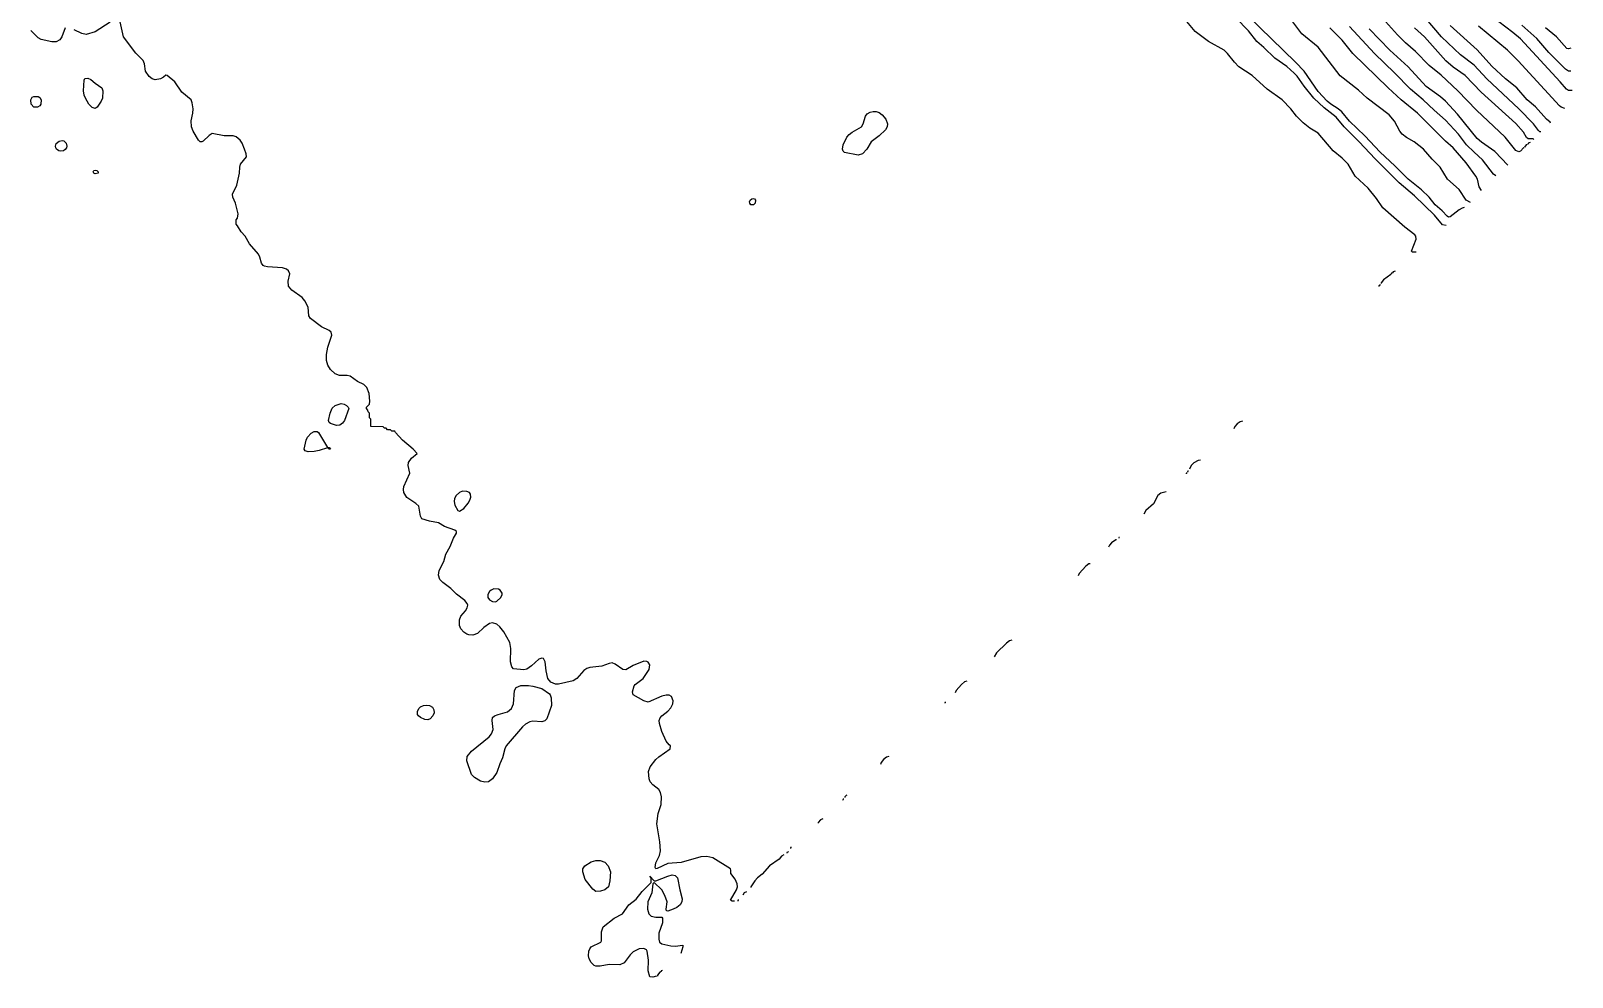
# Model space of a CAD drawing. Extents: x 474277 to 475042, y 254928 to 255625.
# Drawn here: x 474955.9 to 475034.8, y 255104.2 to 255152.6 of the extents above; entities that cross this region are included whole.
import ezdxf

# ---------------------------------------------------------------- set-up
doc = ezdxf.new("R2010")
doc.units = 0
doc.header["$MEASUREMENT"] = 0
doc.layers.add('BaseMapV2_DTM_export_MonNov09090547073261 — entities', color=1, linetype='CONTINUOUS')

msp = doc.modelspace()

# ---------------------------------------------------------------- linework, layer by layer
at = {"layer": 'BaseMapV2_DTM_export_MonNov09090547073261 — entities', "color": 15, "linetype": 'Continuous', "true_color": 0xb7484b}
for points in [[(475026.792, 255141.325, 85.5), (475026.6, 255141.328, 85.5), (475026.548, 255141.372, 85.5), (475026.781, 255141.985, 85.5), (475026.767, 255142.139, 85.5), (475026.717, 255142.215, 85.5), (475026.211, 255142.599, 85.5), (475025.073, 255143.596, 85.5), (475024.76, 255144.061, 85.5), (475024.33, 255144.592, 85.5), (475023.659, 255145.206, 85.5), (475023.303, 255145.819, 85.5), (475022.996, 255146.129, 85.5), (475022.533, 255146.509, 85.5), (475021.77, 255147.407, 85.5), (475021.344, 255147.659, 85.5), (475021.003, 255147.939, 85.5), (475020.663, 255148.273, 85.5), (475020.366, 255148.656, 85.5), (475019.929, 255149.109, 85.5), (475019.163, 255149.666, 85.5), (475018.396, 255150.361, 85.5), (475017.706, 255150.81, 85.5), (475017.486, 255151.033, 85.5), (475017.133, 255151.493, 85.5), (475016.969, 255151.647, 85.5), (475016.164, 255152.107, 85.5), (475015.482, 255152.611, 85.5), (475014.887, 255153.333, 85.5)], [(475028.325, 255142.681, 85.75), (475028.134, 255142.718, 85.75), (475027.725, 255143.212, 85.75), (475026.702, 255144.209, 85.75), (475025.91, 255144.872, 85.75), (475024.683, 255146.101, 85.75), (475023.874, 255146.969, 85.75), (475023.105, 255147.736, 85.75), (475022.69, 255148.232, 85.75), (475022.076, 255148.703, 85.75), (475021.557, 255149.193, 85.75), (475021.052, 255149.806, 85.75), (475020.696, 255150.317, 85.75), (475020.543, 255150.48, 85.75), (475020.159, 255150.818, 85.75), (475019.546, 255151.249, 85.75), (475018.993, 255151.8, 85.75), (475018.626, 255152.107, 85.75), (475018.204, 255152.643, 85.75), (475017.552, 255153.303, 85.75)], [(475029.246, 255143.603, 86), (475029.13, 255143.578, 86), (475028.977, 255143.49, 86), (475028.517, 255143.126, 86), (475028.44, 255143.116, 86), (475028.364, 255143.16, 86), (475028.112, 255143.442, 86), (475027.753, 255143.749, 86), (475027.449, 255144.132, 86), (475027.06, 255144.515, 86), (475026.37, 255145.065, 86), (475025.697, 255145.742, 86), (475024.94, 255146.433, 86), (475024.155, 255147.276, 86), (475023.38, 255148.025, 86), (475022.989, 255148.503, 86), (475022.801, 255148.656, 86), (475022.411, 255148.886, 86), (475022.228, 255149.04, 86), (475021.77, 255149.538, 86), (475021.049, 255150.573, 86), (475020.619, 255151.043, 86), (475018.166, 255153.403, 86)], [(475032.313, 255146.658, 87.25), (475032.274, 255146.658, 87.25), (475032.121, 255146.484, 87.25), (475032.044, 255146.458, 87.25), (475031.891, 255146.523, 87.25), (475031.344, 255147.199, 87.25), (475029.867, 255148.579, 87.25), (475028.908, 255149.576, 87.25), (475028.057, 255150.369, 87.25), (475027.444, 255150.866, 87.25), (475026.754, 255151.585, 87.25), (475026.235, 255152.03, 87.25), (475025.833, 255152.433, 87.25), (475025.067, 255153.286, 87.25)], [(475033.156, 255147.483, 87.75), (475033.118, 255147.483, 87.75), (475033.041, 255147.55, 87.75), (475032.787, 255147.889, 87.75), (475032.044, 255148.649, 87.75), (475030.404, 255150.19, 87.75), (475029.744, 255150.887, 87.75), (475029.054, 255151.424, 87.75), (475028.078, 255152.337, 87.75), (475027.29, 255153.258, 87.75)], [(474957.668, 255152.796, 85.25), (474957.495, 255152.337, 85.25), (474957.393, 255152.183, 85.25), (474957.208, 255152.087, 85.25), (474956.978, 255152.087, 85.25), (474956.441, 255152.194, 85.25), (474956.288, 255152.293, 85.25), (474955.905, 255152.669, 85.25)], [(474959.969, 255153.085, 85.25), (474959.202, 255152.596, 85.25), (474958.742, 255152.463, 85.25), (474958.512, 255152.513, 85.25), (474958.128, 255152.693, 85.25)], [(474991.904, 255108.128, 85.25), (474991.789, 255108.132, 85.25), (474991.705, 255108.171, 85.25), (474992.01, 255108.708, 85.25), (474992.054, 255108.861, 85.25), (474992.051, 255109.015, 85.25), (474991.943, 255109.254, 85.25), (474991.712, 255109.551, 85.25), (474991.728, 255109.705, 85.25), (474991.7, 255109.781, 85.25), (474990.792, 255110.348, 85.25), (474990.486, 255110.406, 85.25), (474990.179, 255110.395, 85.25), (474989.182, 255110.113, 85.25), (474988.492, 255110.062, 85.25), (474987.955, 255109.802, 85.25), (474987.879, 255109.785, 85.25), (474987.843, 255109.858, 85.25), (474987.889, 255110.088, 85.25), (474988.064, 255110.471, 85.25), (474988.127, 255110.701, 85.25), (474988.095, 255111.162, 85.25), (474987.936, 255112.082, 85.25), (474988.01, 255112.618, 85.25), (474988.152, 255113.078, 85.25), (474988.167, 255113.462, 85.25), (474988.118, 255113.692, 85.25), (474988.032, 255113.837, 85.25), (474987.722, 255114.075, 85.25), (474987.59, 255114.229, 85.25), (474987.536, 255114.382, 85.25), (474987.5, 255114.765, 85.25), (474987.588, 255114.995, 85.25), (474987.884, 255115.379, 85.25), (474988.032, 255115.515, 85.25), (474988.62, 255115.915, 85.25), (474988.641, 255116.069, 85.25), (474988.569, 255116.12, 85.25), (474988.415, 255116.319, 85.25), (474988.185, 255116.807, 85.25), (474988.065, 255117.219, 85.25), (474988.053, 255117.372, 85.25), (474988.109, 255117.512, 85.25), (474988.184, 255117.602, 85.25), (474988.492, 255117.842, 85.25), (474988.645, 255118.012, 85.25), (474988.756, 255118.216, 85.25), (474988.77, 255118.369, 85.25), (474988.676, 255118.599, 85.25), (474988.569, 255118.666, 85.25), (474988.415, 255118.665, 85.25), (474988.185, 255118.609, 85.25), (474987.495, 255118.305, 85.25), (474987.265, 255118.371, 85.25), (474986.731, 255118.676, 85.25), (474986.692, 255118.829, 85.25), (474986.766, 255119.136, 85.25), (474986.824, 255119.213, 85.25), (474987.234, 255119.519, 85.25), (474987.544, 255119.979, 85.25), (474987.578, 255120.209, 85.25), (474987.495, 255120.347, 85.25), (474987.419, 255120.393, 85.25), (474987.265, 255120.4, 85.25), (474986.729, 255120.174, 85.25), (474986.345, 255119.966, 85.25), (474986.192, 255119.983, 85.25), (474985.808, 255120.258, 85.25), (474985.655, 255120.311, 85.25), (474985.502, 255120.291, 85.25), (474985.118, 255120.151, 85.25), (474984.505, 255120.084, 85.25), (474984.352, 255120.03, 85.25), (474984.198, 255119.921, 85.25), (474983.838, 255119.519, 85.25), (474983.661, 255119.395, 85.25), (474982.895, 255119.23, 85.25), (474982.741, 255119.221, 85.25), (474982.511, 255119.327, 85.25), (474982.361, 255119.519, 85.25), (474982.27, 255119.903, 85.25), (474982.223, 255120.363, 85.25), (474982.128, 255120.539, 85.25), (474982.051, 255120.563, 85.25), (474981.898, 255120.502, 85.25), (474981.515, 255120.159, 85.25), (474981.285, 255120.002, 85.25), (474981.131, 255119.966, 85.25), (474980.594, 255120.007, 85.25), (474980.518, 255120.122, 85.25), (474980.449, 255120.363, 85.25), (474980.466, 255121.053, 85.25), (474980.407, 255121.359, 85.25), (474980.104, 255121.896, 85.25), (474979.904, 255122.155, 85.25), (474979.751, 255122.292, 85.25), (474979.521, 255122.37, 85.25), (474979.368, 255122.325, 85.25), (474979.084, 255122.126, 85.25), (474978.754, 255121.824, 85.25), (474978.524, 255121.735, 85.25), (474978.313, 255121.743, 85.25), (474978.217, 255121.779, 85.25), (474978.064, 255121.89, 85.25), (474977.911, 255122.057, 85.25), (474977.834, 255122.221, 85.25), (474977.834, 255122.51, 85.25), (474977.911, 255122.704, 85.25), (474978.141, 255122.97, 85.25), (474978.23, 255123.123, 85.25), (474978.261, 255123.276, 85.25), (474978.238, 255123.353, 85.25), (474978.104, 255123.506, 85.25), (474977.681, 255123.838, 85.25), (474977.397, 255124.12, 85.25), (474976.979, 255124.426, 85.25), (474976.837, 255124.589, 85.25), (474976.759, 255124.81, 85.25), (474976.793, 255125.04, 85.25), (474977.04, 255125.5, 85.25), (474977.141, 255125.883, 85.25), (474977.368, 255126.267, 85.25), (474977.527, 255126.698, 85.25), (474977.676, 255126.957, 85.25), (474977.676, 255127.033, 85.25), (474977.6, 255127.11, 85.25), (474977.067, 255127.299, 85.25), (474976.761, 255127.475, 85.25), (474976.301, 255127.564, 85.25), (474975.917, 255127.69, 85.25), (474975.841, 255127.822, 85.25), (474975.749, 255128.337, 85.25), (474975.61, 255128.474, 85.25), (474975.15, 255128.771, 85.25), (474974.995, 255129.027, 85.25), (474974.973, 255129.18, 85.25), (474974.997, 255129.336, 85.25), (474975.295, 255130.024, 85.25), (474975.209, 255130.407, 85.25), (474975.223, 255130.561, 85.25), (474975.38, 255130.784, 85.25), (474975.672, 255131.021, 85.25), (474975.468, 255131.251, 85.25), (474974.917, 255131.711, 85.25), (474974.563, 255132.094, 85.25), (474974.537, 255132.163, 85.25), (474974.376, 255132.171, 85.25), (474974.307, 255132.24, 85.25), (474974.154, 255132.244, 85.25), (474974.077, 255132.32, 85.25), (474974, 255132.32, 85.25), (474973.924, 255132.393, 85.25), (474973.308, 255132.401, 85.25), (474973.302, 255132.784, 85.25), (474973.234, 255132.853, 85.25), (474973.226, 255133.091, 85.25), (474973.157, 255133.16, 85.25), (474973.149, 255133.244, 85.25), (474973.076, 255133.321, 85.25), (474973.072, 255133.398, 85.25), (474973.231, 255133.551, 85.25), (474973.244, 255133.704, 85.25), (474973.211, 255134.088, 85.25), (474973.096, 255134.394, 85.25), (474972.937, 255134.548, 85.25), (474972.62, 255134.712, 85.25), (474972.237, 255134.978, 85.25), (474972.083, 255135.02, 85.25), (474971.7, 255135.023, 85.25), (474971.47, 255135.1, 85.25), (474971.234, 255135.315, 85.25), (474971.103, 255135.545, 85.25), (474971.036, 255135.775, 85.25), (474971.035, 255136.081, 85.25), (474971.098, 255136.465, 85.25), (474971.309, 255137.078, 85.25), (474971.264, 255137.231, 85.25), (474971.163, 255137.315, 85.25), (474970.78, 255137.512, 85.25), (474970.211, 255137.922, 85.25), (474970.134, 255138.075, 85.25), (474970.09, 255138.508, 85.25), (474969.932, 255138.842, 85.25), (474969.783, 255139.002, 85.25), (474969.267, 255139.378, 85.25), (474969.093, 255139.585, 85.25), (474969.072, 255139.838, 85.25), (474969.148, 255140.222, 85.25), (474969.089, 255140.375, 85.25), (474968.985, 255140.452, 85.25), (474968.786, 255140.517, 85.25), (474968.02, 255140.565, 85.25), (474967.866, 255140.6, 85.25), (474967.79, 255140.648, 85.25), (474967.707, 255140.759, 85.25), (474967.629, 255141.065, 85.25), (474967.545, 255141.219, 85.25), (474967.1, 255141.755, 85.25), (474966.869, 255142.142, 85.25), (474966.664, 255142.369, 85.25), (474966.486, 255142.671, 85.25), (474966.407, 255142.752, 85.25), (474966.407, 255142.982, 85.25), (474966.483, 255143.059, 85.25), (474966.512, 255143.289, 85.25), (474966.379, 255143.826, 85.25), (474966.245, 255144.132, 85.25), (474966.227, 255144.286, 85.25), (474966.447, 255144.746, 85.25), (474966.576, 255145.359, 85.25), (474966.597, 255145.666, 85.25), (474966.637, 255145.819, 85.25), (474966.944, 255146.203, 85.25), (474966.928, 255146.356, 85.25), (474966.845, 255146.586, 85.25), (474966.715, 255146.893, 85.25), (474966.617, 255147.046, 85.25), (474966.409, 255147.223, 85.25), (474966.256, 255147.279, 85.25), (474965.796, 255147.279, 85.25), (474965.183, 255147.387, 85.25), (474965.029, 255147.298, 85.25), (474964.722, 255146.994, 85.25), (474964.646, 255146.96, 85.25), (474964.569, 255146.975, 85.25), (474964.492, 255147.051, 85.25), (474964.209, 255147.506, 85.25), (474964.12, 255147.736, 85.25), (474964.1, 255148.043, 85.25), (474964.186, 255148.435, 85.25), (474964.203, 255148.656, 85.25), (474964.164, 255148.963, 85.25), (474964.106, 255149.116, 85.25), (474963.633, 255149.5, 85.25), (474963.268, 255150.036, 85.25), (474962.882, 255150.362, 85.25), (474962.806, 255150.379, 85.25), (474962.692, 255150.266, 85.25), (474962.532, 255150.19, 85.25), (474962.269, 255150.141, 85.25), (474962.115, 255150.188, 85.25), (474961.962, 255150.315, 85.25), (474961.776, 255150.573, 85.25), (474961.722, 255150.956, 85.25), (474961.655, 255151.135, 85.25), (474961.272, 255151.506, 85.25), (474960.646, 255152.337, 85.25), (474960.475, 255153.103, 85.25)], [(475029.56, 255143.864, 86.25), (475029.346, 255143.979, 86.25), (475028.977, 255144.53, 86.25), (475028.383, 255145.052, 86.25), (475028.014, 255145.666, 86.25), (475027.597, 255146.08, 86.25), (475027.165, 255146.586, 86.25), (475026.677, 255146.959, 86.25), (475026.293, 255147.182, 86.25), (475026.063, 255147.364, 86.25), (475025.954, 255147.506, 86.25), (475025.68, 255148.03, 86.25), (475025.404, 255148.349, 86.25), (475024.284, 255149.193, 86.25), (475023.84, 255149.605, 86.25), (475022.902, 255150.343, 86.25), (475021.77, 255151.815, 86.25), (475020.926, 255152.486, 86.25), (475020.474, 255153.103, 86.25)], [(475030.125, 255144.477, 86.5), (475030.009, 255144.669, 86.5), (475029.922, 255145.052, 86.5), (475029.839, 255145.206, 86.5), (475029.345, 255145.896, 86.5), (475028.67, 255146.662, 86.5), (475028.287, 255147, 86.5), (475026.844, 255148.426, 86.5), (475026.019, 255149.116, 86.5), (475025.349, 255149.73, 86.5), (475023.544, 255151.493, 86.5), (475022.996, 255152.161, 86.5), (475022.372, 255152.797, 86.5)], [(475030.856, 255145.23, 86.75), (475030.741, 255145.319, 86.75), (475030.181, 255146.049, 86.75), (475029.744, 255146.434, 86.75), (475029.366, 255146.816, 86.75), (475028.949, 255147.353, 86.75), (475028.287, 255148.082, 86.75), (475027.699, 255148.579, 86.75), (475027.134, 255149.116, 86.75), (475026.486, 255149.653, 86.75), (475025.68, 255150.496, 86.75), (475024.653, 255151.493, 86.75), (475023.38, 255152.86, 86.75)], [(475031.469, 255145.78, 87), (475030.817, 255146.473, 87), (475030.127, 255146.946, 87), (475029.897, 255147.14, 87), (475028.9, 255148.382, 87), (475028.287, 255149.041, 87), (475028.026, 255149.27, 87), (475027.29, 255149.79, 87), (475026.374, 255150.803, 87), (475025.442, 255151.647, 87), (475024.377, 255152.738, 87)], [(475032.801, 255147.084, 87.5), (475032.773, 255147.113, 87.5), (475032.514, 255147.123, 87.5), (475032.428, 255147.19, 87.5), (475032.274, 255147.466, 87.5), (475031.891, 255147.912, 87.5), (475030.114, 255149.5, 87.5), (475029.284, 255150.363, 87.5), (475028.67, 255150.794, 87.5), (475028.298, 255151.11, 87.5), (475027.214, 255152.338, 87.5), (475026.7, 255152.797, 87.5)], [(475033.65, 255147.928, 88), (475033.643, 255147.966, 88), (475033.449, 255148.119, 88), (475032.888, 255148.756, 88), (475032.458, 255149.116, 88), (475031.941, 255149.73, 88), (475031.356, 255150.19, 88), (475030.664, 255150.844, 88), (475029.897, 255151.676, 88), (475028.517, 255152.916, 88)], [(475034.383, 255148.679, 88.25), (475034.201, 255148.733, 88.25), (475034.115, 255148.81, 88.25), (475032.006, 255151.11, 88.25), (475031.459, 255151.647, 88.25), (475029.974, 255152.875, 88.25)], [(475034.766, 255149.592, 88.5), (475034.574, 255149.584, 88.5), (475034.471, 255149.653, 88.5), (475034.149, 255150.036, 88.5), (475032.121, 255152.238, 88.5), (475031.737, 255152.567, 88.5), (475031.011, 255153.103, 88.5)], [(475034.69, 255150.58, 88.75), (475034.574, 255150.579, 88.75), (475034.421, 255150.679, 88.75), (475033.578, 255151.529, 88.75), (475032.964, 255152.259, 88.75), (475032.198, 255152.926, 88.75)], [(475034.69, 255151.749, 89), (475034.574, 255151.719, 89), (475034.498, 255151.744, 89), (475033.961, 255152.334, 89), (475033.393, 255152.797, 89)], [(474959.303, 255148.733, 85.25), (474959.202, 255148.668, 85.25), (474959.048, 255148.718, 85.25), (474958.872, 255148.886, 85.25), (474958.696, 255149.193, 85.25), (474958.64, 255149.346, 85.25), (474958.606, 255149.576, 85.25), (474958.634, 255150.113, 85.25), (474958.665, 255150.207, 85.25), (474958.818, 255150.223, 85.25), (474958.972, 255150.161, 85.25), (474959.203, 255149.96, 85.25), (474959.543, 255149.73, 85.25), (474959.581, 255149.576, 85.25), (474959.573, 255149.193, 85.25), (474959.51, 255149.04, 85.25), (474959.303, 255148.733, 85.25)], [(474956.254, 255148.733, 85.25), (474956.058, 255148.741, 85.25), (474955.925, 255148.886, 85.25), (474955.905, 255149.116, 85.25), (474955.981, 255149.243, 85.25), (474956.058, 255149.288, 85.25), (474956.288, 255149.289, 85.25), (474956.365, 255149.241, 85.25), (474956.439, 255149.116, 85.25), (474956.422, 255148.886, 85.25), (474956.365, 255148.8, 85.25), (474956.254, 255148.733, 85.25)], [(474998.46, 255146.356, 85.5), (474998.23, 255146.28, 85.5), (474997.54, 255146.429, 85.5), (474997.463, 255146.497, 85.5), (474997.43, 255146.586, 85.5), (474997.47, 255146.816, 85.5), (474997.663, 255147.199, 85.5), (474997.77, 255147.339, 85.5), (474997.923, 255147.459, 85.5), (474998.4, 255147.736, 85.5), (474998.498, 255147.889, 85.5), (474998.612, 255148.273, 85.5), (474998.69, 255148.393, 85.5), (474998.843, 255148.48, 85.5), (474998.997, 255148.511, 85.5), (474999.15, 255148.51, 85.5), (474999.303, 255148.468, 85.5), (474999.457, 255148.355, 85.5), (474999.643, 255148.119, 85.5), (474999.732, 255147.889, 85.5), (474999.721, 255147.736, 85.5), (474999.63, 255147.583, 85.5), (474999.303, 255147.271, 85.5), (474998.894, 255146.969, 85.5), (474998.671, 255146.586, 85.5), (474998.46, 255146.356, 85.5)], [(474957.57, 255146.509, 85.25), (474957.438, 255146.489, 85.25), (474957.342, 255146.509, 85.25), (474957.223, 255146.586, 85.25), (474957.177, 255146.663, 85.25), (474957.163, 255146.739, 85.25), (474957.208, 255146.882, 85.25), (474957.362, 255147.002, 85.25), (474957.515, 255147.032, 85.25), (474957.592, 255147.013, 85.25), (474957.709, 255146.893, 85.25), (474957.745, 255146.752, 85.25), (474957.727, 255146.663, 85.25), (474957.668, 255146.572, 85.25), (474957.57, 255146.509, 85.25)], [(475032.466, 255146.836, 87.25), (475032.406, 255146.816, 87.25), (475032.328, 255146.701, 87.25)], [(475032.619, 255146.928, 87.25), (475032.512, 255146.893, 87.25), (475032.512, 255146.854, 87.25)], [(474959.345, 255145.359, 85.25), (474959.202, 255145.322, 85.25), (474959.125, 255145.358, 85.25), (474959.097, 255145.436, 85.25), (474959.125, 255145.498, 85.25), (474959.202, 255145.521, 85.25), (474959.278, 255145.498, 85.25), (474959.358, 255145.436, 85.25), (474959.345, 255145.359, 85.25)], [(474992.876, 255143.749, 85.5), (474992.74, 255143.749, 85.5), (474992.684, 255143.826, 85.5), (474992.679, 255143.902, 85.5), (474992.709, 255143.986, 85.5), (474992.786, 255144.047, 85.5), (474992.863, 255144.064, 85.5), (474992.939, 255144.044, 85.5), (474992.989, 255143.979, 85.5), (474992.958, 255143.826, 85.5), (474992.876, 255143.749, 85.5)], [(475025.488, 255140.18, 85.25), (475025.121, 255139.915, 85.25), (475024.997, 255139.762, 85.25), (475024.997, 255139.723, 85.25)], [(475025.565, 255140.257, 85.25), (475025.527, 255140.247, 85.25), (475025.491, 255140.183, 85.25)], [(475025.718, 255140.357, 85.25), (475025.603, 255140.314, 85.25), (475025.57, 255140.26, 85.25)], [(475024.952, 255139.653, 85.25), (475024.867, 255139.608, 85.25), (475024.867, 255139.57, 85.25)], [(474971.717, 255132.477, 85.25), (474971.547, 255132.457, 85.25), (474971.24, 255132.554, 85.25), (474971.163, 255132.612, 85.25), (474971.14, 255132.708, 85.25), (474971.215, 255133.091, 85.25), (474971.317, 255133.346, 85.25), (474971.47, 255133.483, 85.25), (474971.777, 255133.583, 85.25), (474971.93, 255133.551, 85.25), (474972.058, 255133.474, 85.25), (474972.145, 255133.398, 85.25), (474972.178, 255133.321, 85.25), (474971.955, 255132.708, 85.25), (474971.853, 255132.571, 85.25), (474971.717, 255132.477, 85.25)], [(475017.897, 255132.686, 85.25), (475017.782, 255132.652, 85.25), (475017.629, 255132.541, 85.25), (475017.501, 255132.401, 85.25), (475017.454, 255132.286, 85.25)], [(474970.65, 255131.174, 85.25), (474970.397, 255131.126, 85.25), (474970.09, 255131.114, 85.25), (474969.936, 255131.157, 85.25), (474969.893, 255131.251, 85.25), (474969.99, 255131.711, 85.25), (474970.056, 255131.864, 85.25), (474970.243, 255132.059, 85.25), (474970.397, 255132.152, 85.25), (474970.55, 255132.158, 85.25), (474970.627, 255132.098, 85.25), (474971.087, 255131.332, 85.25), (474971.163, 255131.332, 85.25), (474971.242, 255131.251, 85.25), (474971.163, 255131.246, 85.25), (474971.087, 255131.323, 85.25), (474970.65, 255131.174, 85.25)], [(475015.754, 255130.676, 85.25), (475015.635, 255130.664, 85.25), (475015.405, 255130.541, 85.25), (475015.277, 255130.407, 85.25), (475015.184, 255130.216, 85.25)], [(475015.06, 255130.032, 85.25), (475015.017, 255130.024, 85.25), (475015.016, 255129.986, 85.25)], [(475015.137, 255130.116, 85.25), (475015.099, 255130.116, 85.25), (475015.08, 255130.062, 85.25)], [(474977.834, 255128.076, 85.25), (474978.064, 255128.211, 85.25), (474978.289, 255128.49, 85.25), (474978.374, 255128.644, 85.25), (474978.417, 255128.797, 85.25), (474978.399, 255128.95, 85.25), (474978.341, 255129.027, 85.25), (474978.217, 255129.083, 85.25), (474977.987, 255129.101, 85.25), (474977.834, 255129.038, 85.25), (474977.66, 255128.874, 85.25), (474977.577, 255128.72, 85.25), (474977.558, 255128.567, 85.25), (474977.604, 255128.385, 85.25), (474977.757, 255128.108, 85.25), (474977.834, 255128.076, 85.25)], [(475013.987, 255129.066, 85.25), (475013.719, 255128.997, 85.25), (475013.57, 255128.874, 85.25), (475013.341, 255128.452, 85.25), (475012.952, 255128.112, 85.25), (475012.849, 255127.915, 85.25)], [(475011.457, 255126.615, 85.25), (475011.418, 255126.615, 85.25), (475011.188, 255126.459, 85.25), (475011.094, 255126.343, 85.25), (475011.049, 255126.228, 85.25)], [(475011.61, 255126.735, 85.25), (475011.572, 255126.735, 85.25), (475011.565, 255126.688, 85.25)], [(475010.097, 255125.385, 85.25), (475010.038, 255125.39, 85.25), (475009.878, 255125.27, 85.25), (475009.537, 255124.887, 85.25), (475009.488, 255124.772, 85.25)], [(474979.751, 255123.472, 85.25), (474979.955, 255123.66, 85.25), (474980.018, 255123.813, 85.25), (474980.012, 255123.89, 85.25), (474979.91, 255124.043, 85.25), (474979.828, 255124.09, 85.25), (474979.598, 255124.107, 85.25), (474979.453, 255124.043, 85.25), (474979.374, 255123.966, 85.25), (474979.285, 255123.813, 85.25), (474979.279, 255123.66, 85.25), (474979.368, 255123.54, 85.25), (474979.521, 255123.454, 85.25), (474979.674, 255123.445, 85.25), (474979.751, 255123.472, 85.25)], [(475006.089, 255121.484, 85.25), (475005.974, 255121.448, 85.25), (475005.821, 255121.331, 85.25), (475005.305, 255120.823, 85.25), (475005.201, 255120.631, 85.25)], [(475003.789, 255119.375, 85.25), (475003.674, 255119.339, 85.25), (475003.522, 255119.213, 85.25), (475003.242, 255118.906, 85.25), (475003.197, 255118.791, 85.25)], [(474979.326, 255114.229, 85.25), (474979.138, 255114.212, 85.25), (474978.908, 255114.268, 85.25), (474978.597, 255114.459, 85.25), (474978.448, 255114.607, 85.25), (474978.212, 255115.302, 85.25), (474978.231, 255115.532, 85.25), (474978.448, 255115.802, 85.25), (474979.348, 255116.529, 85.25), (474979.48, 255116.682, 85.25), (474979.568, 255116.912, 85.25), (474979.508, 255117.372, 85.25), (474979.533, 255117.526, 85.25), (474979.621, 255117.602, 85.25), (474979.809, 255117.679, 85.25), (474980.288, 255117.814, 85.25), (474980.506, 255117.986, 85.25), (474980.592, 255118.216, 85.25), (474980.645, 255118.906, 85.25), (474980.737, 255119.059, 85.25), (474980.978, 255119.151, 85.25), (474981.361, 255119.152, 85.25), (474981.591, 255119.125, 85.25), (474982.051, 255119.003, 85.25), (474982.435, 255118.731, 85.25), (474982.483, 255118.676, 85.25), (474982.534, 255118.522, 85.25), (474982.539, 255118.139, 85.25), (474982.307, 255117.449, 85.25), (474982.205, 255117.357, 85.25), (474982.051, 255117.306, 85.25), (474981.591, 255117.328, 85.25), (474981.438, 255117.297, 85.25), (474981.208, 255117.187, 85.25), (474981.055, 255117.053, 85.25), (474980.229, 255116.069, 85.25), (474980.158, 255115.915, 85.25), (474980.038, 255115.455, 85.25), (474979.894, 255115.149, 85.25), (474979.751, 255114.702, 85.25), (474979.521, 255114.38, 85.25), (474979.326, 255114.229, 85.25)], [(474976.341, 255117.449, 85.25), (474976.224, 255117.407, 85.25), (474976.071, 255117.418, 85.25), (474975.841, 255117.514, 85.25), (474975.732, 255117.602, 85.25), (474975.69, 255117.679, 85.25), (474975.686, 255117.832, 85.25), (474975.761, 255117.986, 85.25), (474975.841, 255118.062, 85.25), (474975.994, 255118.132, 85.25), (474976.147, 255118.152, 85.25), (474976.301, 255118.136, 85.25), (474976.454, 255118.045, 85.25), (474976.532, 255117.909, 85.25), (474976.538, 255117.756, 85.25), (474976.481, 255117.602, 85.25), (474976.341, 255117.449, 85.25)], [(475002.716, 255118.297, 85.25), (475002.672, 255118.292, 85.25), (475002.67, 255118.254, 85.25)], [(474999.802, 255115.524, 85.25), (474999.687, 255115.492, 85.25), (474999.538, 255115.379, 85.25), (474999.412, 255115.225, 85.25), (474999.369, 255115.11, 85.25)], [(474997.502, 255113.345, 85.25), (474997.463, 255113.345, 85.25), (474997.435, 255113.27, 85.25)], [(474997.655, 255113.541, 85.25), (474997.614, 255113.538, 85.25), (474997.546, 255113.462, 85.25), (474997.546, 255113.423, 85.25)], [(474996.428, 255112.339, 85.25), (474996.313, 255112.289, 85.25), (474996.191, 255112.158, 85.25), (474996.191, 255112.12, 85.25)], [(474994.665, 255110.658, 85.25), (474994.59, 255110.625, 85.25), (474994.59, 255110.586, 85.25)], [(474994.818, 255110.869, 85.25), (474994.78, 255110.866, 85.25), (474994.768, 255110.816, 85.25)], [(474985.058, 255108.631, 85.25), (474984.812, 255108.63, 85.25), (474984.658, 255108.737, 85.25), (474984.275, 255109.237, 85.25), (474984.146, 255109.628, 85.25), (474984.144, 255109.781, 85.25), (474984.253, 255109.935, 85.25), (474984.582, 255110.135, 85.25), (474984.812, 255110.206, 85.25), (474985.042, 255110.208, 85.25), (474985.272, 255110.128, 85.25), (474985.441, 255109.935, 85.25), (474985.561, 255109.628, 85.25), (474985.535, 255109.168, 85.25), (474985.454, 255108.861, 85.25), (474985.276, 255108.708, 85.25), (474985.058, 255108.631, 85.25)], [(474994.435, 255110.5, 85.25), (474994.319, 255110.432, 85.25), (474994.191, 255110.28, 85.25), (474993.706, 255109.933, 85.25), (474993.323, 255109.506, 85.25), (474993.078, 255109.321, 85.25), (474992.947, 255109.168, 85.25), (474992.744, 255108.861, 85.25), (474992.744, 255108.823, 85.25)], [(474987.917, 255104.289, 85.25), (474987.725, 255104.241, 85.25), (474987.572, 255104.262, 85.25), (474987.486, 255104.567, 85.25), (474987.499, 255105.104, 85.25), (474987.444, 255105.564, 85.25), (474987.4, 255105.641, 85.25), (474987.265, 255105.705, 85.25), (474987.035, 255105.698, 85.25), (474986.729, 255105.533, 85.25), (474986.575, 255105.383, 85.25), (474986.268, 255104.977, 85.25), (474986.038, 255104.865, 85.25), (474985.502, 255104.883, 85.25), (474985.042, 255104.81, 85.25), (474984.812, 255104.807, 85.25), (474984.735, 255104.841, 85.25), (474984.582, 255104.997, 85.25), (474984.48, 255105.181, 85.25), (474984.445, 255105.334, 85.25), (474984.458, 255105.564, 85.25), (474984.505, 255105.689, 85.25), (474984.582, 255105.785, 85.25), (474985.062, 255106.024, 85.25), (474985.099, 255106.101, 85.25), (474985.1, 255106.561, 85.25), (474985.195, 255106.809, 85.25), (474985.753, 255107.251, 85.25), (474986.172, 255107.481, 85.25), (474986.499, 255107.937, 85.25), (474986.882, 255108.237, 85.25), (474987.189, 255108.622, 85.25), (474987.644, 255109.091, 85.25), (474987.641, 255109.321, 85.25), (474987.572, 255109.406, 85.25), (474987.802, 255109.172, 85.25), (474987.879, 255109.17, 85.25), (474988.492, 255109.412, 85.25), (474988.722, 255109.47, 85.25), (474988.875, 255109.442, 85.25), (474988.992, 255109.321, 85.25), (474989.107, 255108.708, 85.25), (474989.23, 255108.248, 85.25), (474989.216, 255108.094, 85.25), (474989.125, 255107.941, 85.25), (474988.952, 255107.801, 85.25), (474988.774, 255107.711, 85.25), (474988.492, 255107.609, 85.25), (474988.426, 255107.634, 85.25), (474988.409, 255107.711, 85.25), (474988.454, 255108.094, 85.25), (474988.339, 255108.425, 85.25), (474988.185, 255108.714, 85.25), (474987.802, 255109.087, 85.25), (474987.725, 255109.007, 85.25), (474987.67, 255108.555, 85.25), (474987.475, 255108.094, 85.25), (474987.459, 255107.711, 85.25), (474987.517, 255107.481, 85.25), (474987.649, 255107.369, 85.25), (474987.879, 255107.311, 85.25), (474988.185, 255107.301, 85.25), (474988.231, 255107.251, 85.25), (474988.22, 255107.021, 85.25), (474988.041, 255106.484, 85.25), (474988.038, 255106.178, 85.25), (474988.07, 255106.024, 85.25), (474988.185, 255105.94, 85.25), (474988.645, 255105.837, 85.25), (474988.875, 255105.825, 85.25), (474989.259, 255105.879, 85.25), (474989.264, 255105.794, 85.25), (474989.155, 255105.449, 85.25)], [(474992.518, 255108.609, 85.25), (474992.4, 255108.555, 85.25), (474992.339, 255108.44, 85.25)], [(474992.134, 255108.178, 85.25), (474992.077, 255108.171, 85.25), (474992.077, 255108.133, 85.25)], [(474988.147, 255104.527, 85.25), (474988.087, 255104.491, 85.25), (474987.967, 255104.337, 85.25), (474987.967, 255104.299, 85.25)], [(474988.224, 255104.582, 85.25), (474988.162, 255104.567, 85.25), (474988.149, 255104.529, 85.25)]]:
    msp.add_polyline3d(points, dxfattribs=at)

doc.saveas('drawing.dxf')
